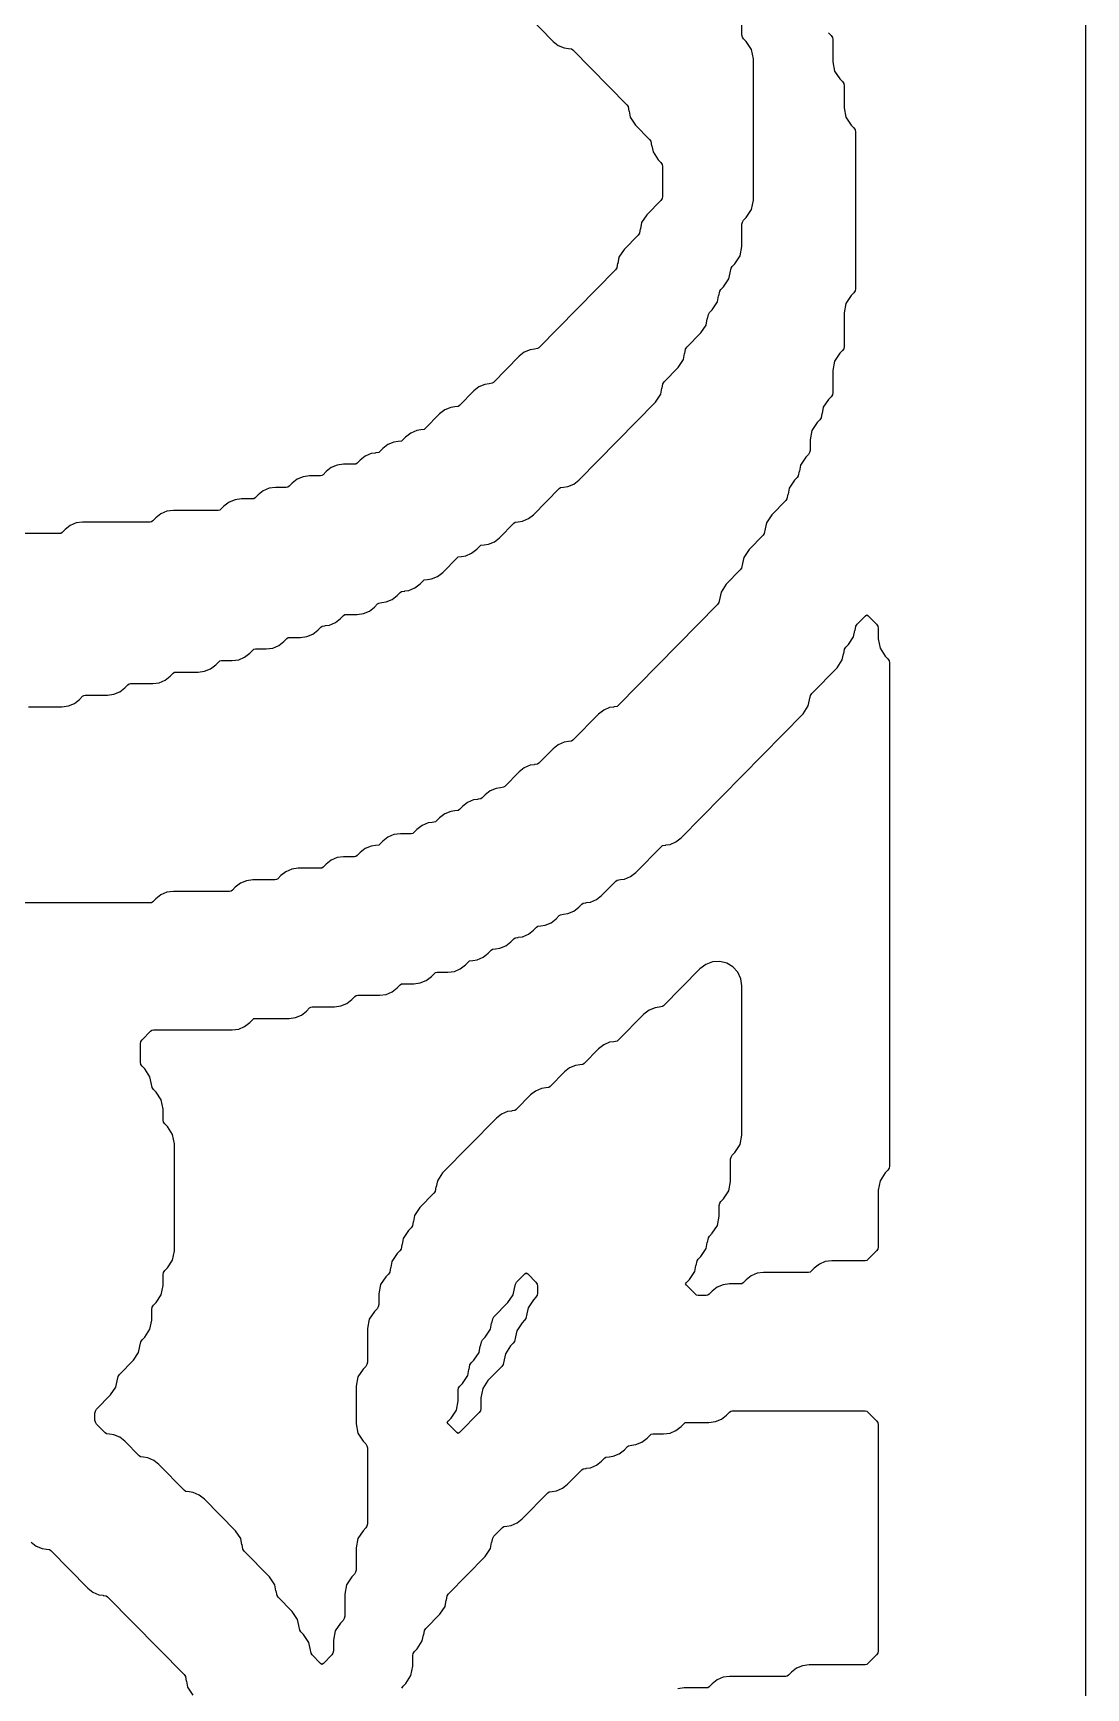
# Model space of a CAD drawing. Header units: millimetres. Extents: x 10 to 410, y 18 to 283.
# Drawn here: x 120.82 to 142.27, y 194.82 to 228.55 of the extents above; entities that cross this region are included whole.
import ezdxf

# ---------------------------------------------------------------- set-up
doc = ezdxf.new("R2010")
doc.units = ezdxf.units.MM
doc.layers.add('CUT', color=1, linetype='Continuous')

msp = doc.modelspace()

# ---------------------------------------------------------------- linework, layer by layer
at = {"layer": 'CUT'}
for points in [[(100.134, 283), (92.134, 283), (92.134, 280), (79, 280), (79, 160), (92.134, 160), (92.134, 157), (100.134, 157), (100.134, 160), (121.134, 160), (121.134, 157), (129.134, 157), (129.134, 160), (142.2679, 160), (142.2679, 280), (129.134, 280), (129.134, 283), (121.134, 283), (121.134, 280), (100.134, 280)], [(122.8623, 201.5012), (122.9684, 201.6623), (122.9929, 201.7865), (122.9963, 201.7859), (123.0145, 201.8787), (123.0398, 201.9171), (123.0935, 201.9717), (123.1997, 202.1329), (123.2369, 202.3222), (123.2369, 202.5395), (123.2458, 202.5846), (123.2711, 202.623), (123.3248, 202.6776), (123.4309, 202.8388), (123.4682, 203.0281), (123.4682, 203.2454), (123.477, 203.2905), (123.5023, 203.3288), (123.556, 203.3835), (123.6622, 203.5446), (123.6994, 203.734), (123.6994, 205.9131), (123.6622, 206.1024), (123.556, 206.2635), (123.5023, 206.3182), (123.477, 206.3566), (123.4682, 206.4016), (123.4682, 206.619), (123.4309, 206.8083), (123.3248, 206.9694), (123.2711, 207.0241), (123.2458, 207.0625), (123.2275, 207.1553), (123.2241, 207.1546), (123.1997, 207.2789), (123.0935, 207.44), (123.0398, 207.4947), (123.0145, 207.533), (123.0057, 207.5781), (123.0057, 207.9513), (123.0145, 207.9964), (123.0398, 208.0347), (123.2137, 208.2117), (123.2387, 208.2311), (123.2701, 208.2353), (124.8772, 208.2353), (125.008, 208.2527), (125.1297, 208.3037), (125.2338, 208.3848), (125.2949, 208.447), (125.3199, 208.4664), (125.3513, 208.4706), (126.0335, 208.4706), (126.1643, 208.488), (126.286, 208.539), (126.3901, 208.6201), (126.4511, 208.6823), (126.4761, 208.7017), (126.5075, 208.7059), (126.9585, 208.7059), (127.0893, 208.7233), (127.211, 208.7743), (127.3151, 208.8554), (127.3761, 208.9175), (127.4011, 208.937), (127.4325, 208.9412), (127.8834, 208.9412), (128.0142, 208.9586), (128.1359, 209.0096), (128.2401, 209.0907), (128.3011, 209.1528), (128.3261, 209.1723), (128.3575, 209.1765), (128.5772, 209.1765), (128.708, 209.1939), (128.8297, 209.2449), (128.9338, 209.326), (128.9949, 209.3881), (129.0198, 209.4076), (129.0512, 209.4118), (129.2709, 209.4118), (129.4017, 209.4292), (129.5234, 209.4802), (129.6275, 209.5613), (129.6886, 209.6234), (129.7136, 209.6429), (129.7778, 209.6514), (129.7776, 209.6529), (129.8642, 209.6645), (129.9859, 209.7155), (130.09, 209.7966), (130.1511, 209.8587), (130.1761, 209.8782), (130.2403, 209.8867), (130.2401, 209.8882), (130.3267, 209.8998), (130.4484, 209.9508), (130.5525, 210.0319), (130.6136, 210.094), (130.6386, 210.1135), (130.7028, 210.122), (130.7026, 210.1235), (130.7892, 210.1351), (130.9109, 210.1861), (131.015, 210.2672), (131.0761, 210.3293), (131.1011, 210.3488), (131.1653, 210.3573), (131.1651, 210.3588), (131.2517, 210.3704), (131.3734, 210.4214), (131.4775, 210.5025), (131.5386, 210.5646), (131.5635, 210.5841), (131.6278, 210.5926), (131.6276, 210.5941), (131.7142, 210.6056), (131.8359, 210.6567), (131.94, 210.7378), (132.0011, 210.7999), (132.026, 210.8194), (132.0903, 210.8279), (132.0901, 210.8294), (132.1767, 210.8409), (132.2984, 210.892), (132.4025, 210.9731), (132.6948, 211.2705), (132.7198, 211.2899), (132.784, 211.2985), (132.7838, 211.3), (132.8704, 211.3115), (132.9921, 211.3626), (133.0962, 211.4436), (133.6198, 211.9764), (133.6448, 211.9958), (133.709, 212.0044), (133.7088, 212.0059), (133.7954, 212.0174), (133.9171, 212.0684), (134.0212, 212.1495), (136.5058, 214.6776), (136.612, 214.8388), (136.6364, 214.963), (136.6398, 214.9623), (136.6581, 215.0552), (136.6834, 215.0936), (137.1996, 215.6188), (137.3057, 215.7799), (137.3302, 215.9042), (137.3336, 215.9035), (137.3518, 215.9964), (137.3771, 216.0347), (137.4308, 216.0894), (137.537, 216.2505), (137.5614, 216.3748), (137.5648, 216.3741), (137.5831, 216.467), (137.6083, 216.5053), (137.7776, 216.6775), (137.8055, 216.6981), (137.8333, 216.6775), (138.0026, 216.5053), (138.0278, 216.467), (138.0367, 216.4219), (138.0367, 216.2046), (138.0739, 216.0152), (138.1801, 215.8541), (138.2338, 215.7994), (138.2591, 215.7611), (138.2679, 215.716), (138.2679, 205.4605), (138.2591, 205.4154), (138.2338, 205.377), (138.1801, 205.3224), (138.0739, 205.1612), (138.0367, 204.9719), (138.0367, 203.8134), (138.0278, 203.7683), (138.0026, 203.73), (137.8287, 203.553), (137.8037, 203.5336), (137.7723, 203.5294), (137.0901, 203.5294), (136.9593, 203.512), (136.8376, 203.461), (136.7335, 203.3799), (136.6724, 203.3177), (136.6475, 203.2983), (136.6161, 203.2941), (135.7026, 203.2941), (135.5718, 203.2767), (135.4501, 203.2257), (135.346, 203.1446), (135.285, 203.0825), (135.26, 203.063), (135.2286, 203.0588), (135.0089, 203.0588), (134.8781, 203.0414), (134.7564, 202.9904), (134.6523, 202.9093), (134.5912, 202.8472), (134.5663, 202.8277), (134.5349, 202.8235), (134.3699, 202.8235), (134.3385, 202.8277), (134.3135, 202.8472), (134.1328, 203.0311), (134.1129, 203.0588), (134.1328, 203.0866), (134.1934, 203.1482), (134.2995, 203.3094), (134.324, 203.4336), (134.3274, 203.4329), (134.3456, 203.5258), (134.3709, 203.5641), (134.4246, 203.6188), (134.5308, 203.7799), (134.5552, 203.9042), (134.5586, 203.9035), (134.5769, 203.9964), (134.6021, 204.0347), (134.6559, 204.0894), (134.762, 204.2505), (134.7992, 204.4399), (134.7992, 204.6572), (134.8081, 204.7023), (134.8334, 204.7406), (134.8871, 204.7953), (134.9933, 204.9564), (135.0305, 205.1457), (135.0305, 205.5984), (135.0394, 205.6434), (135.0646, 205.6818), (135.1183, 205.7365), (135.2245, 205.8976), (135.2617, 206.0869), (135.2617, 209.1309), (135.2401, 209.2765), (135.1769, 209.4096), (135.0777, 209.5184), (134.9511, 209.5936), (134.8081, 209.6287), (134.661, 209.6206), (134.5227, 209.57), (134.4051, 209.4813), (133.6662, 208.7295), (133.6413, 208.7101), (133.577, 208.7015), (133.5772, 208.7), (133.4906, 208.6885), (133.3689, 208.6374), (133.2648, 208.5564), (132.7413, 208.0236), (132.7163, 208.0042), (132.652, 207.9956), (132.6523, 207.9941), (132.5656, 207.9826), (132.4439, 207.9316), (132.3398, 207.8505), (132.0475, 207.553), (132.0225, 207.5336), (131.9583, 207.525), (131.9585, 207.5235), (131.8719, 207.512), (131.7502, 207.461), (131.6461, 207.3799), (131.3538, 207.0825), (131.3288, 207.063), (131.2646, 207.0545), (131.2648, 207.0529), (131.1781, 207.0414), (131.0565, 206.9904), (130.9523, 206.9093), (130.66, 206.6119), (130.6351, 206.5924), (130.5708, 206.5839), (130.571, 206.5824), (130.4844, 206.5708), (130.3627, 206.5198), (130.2586, 206.4387), (129.1615, 205.3224), (129.0553, 205.1612), (129.0309, 205.037), (129.0275, 205.0377), (129.0092, 204.9448), (128.9839, 204.9064), (128.699, 204.6165), (128.5928, 204.4554), (128.5684, 204.3311), (128.565, 204.3318), (128.5467, 204.2389), (128.5215, 204.2006), (128.4677, 204.1459), (128.3616, 203.9848), (128.3371, 203.8605), (128.3337, 203.8612), (128.3155, 203.7683), (128.2902, 203.73), (128.2365, 203.6753), (128.1303, 203.5142), (128.1059, 203.3899), (128.1025, 203.3906), (128.0842, 203.2977), (128.059, 203.2594), (128.0052, 203.2047), (127.8991, 203.0436), (127.8618, 202.8543), (127.8618, 202.6369), (127.853, 202.5919), (127.8277, 202.5535), (127.774, 202.4988), (127.6678, 202.3377), (127.6306, 202.1484), (127.6306, 201.4605), (127.6217, 201.4154), (127.5965, 201.377), (127.5427, 201.3224), (127.4366, 201.1612), (127.3994, 200.9719), (127.3994, 200.2046), (127.4366, 200.0152), (127.5427, 199.8541), (127.5965, 199.7994), (127.6217, 199.7611), (127.6306, 199.716), (127.6306, 198.1663), (127.6217, 198.1213), (127.5965, 198.0829), (127.5427, 198.0283), (127.4366, 197.8671), (127.3994, 197.6778), (127.3994, 197.2252), (127.3905, 197.1801), (127.3652, 197.1417), (127.3115, 197.0871), (127.2053, 196.9259), (127.1681, 196.7366), (127.1681, 196.284), (127.1592, 196.2389), (127.134, 196.2006), (127.0803, 196.1459), (126.9741, 195.9848), (126.9369, 195.7954), (126.9369, 195.5781), (126.928, 195.533), (126.9027, 195.4947), (126.7335, 195.3225), (126.7056, 195.3019), (126.6777, 195.3225), (126.5085, 195.4947), (126.4832, 195.533), (126.465, 195.6259), (126.4616, 195.6252), (126.4371, 195.7495), (126.331, 195.9106), (126.2773, 195.9653), (126.252, 196.0036), (126.2337, 196.0965), (126.2303, 196.0958), (126.2059, 196.2201), (126.0997, 196.3812), (125.8148, 196.6712), (125.7895, 196.7095), (125.7712, 196.8024), (125.7678, 196.8017), (125.7434, 196.9259), (125.6372, 197.0871), (125.121, 197.6123), (125.0958, 197.6507), (125.0775, 197.7435), (125.0741, 197.7429), (125.0497, 197.8671), (124.9435, 198.0283), (124.3089, 198.674), (124.2048, 198.7551), (124.0831, 198.8061), (123.9964, 198.8176), (123.9966, 198.8192), (123.9324, 198.8277), (123.9074, 198.8472), (123.3839, 199.3799), (123.2798, 199.461), (123.1581, 199.512), (123.0714, 199.5235), (123.0717, 199.525), (123.0074, 199.5336), (122.9824, 199.553), (122.6901, 199.8505), (122.586, 199.9316), (122.4643, 199.9826), (122.3777, 199.9941), (122.3779, 199.9956), (122.3137, 200.0042), (122.2887, 200.0236), (122.1148, 200.2006), (122.0895, 200.2389), (122.0807, 200.284), (122.0807, 200.4219), (122.0895, 200.467), (122.1148, 200.5053), (122.3998, 200.7953), (122.5059, 200.9564), (122.5304, 201.0807), (122.5338, 201.08), (122.552, 201.1728), (122.5773, 201.2112)], [(129.7997, 201.5012), (129.9058, 201.6623), (129.9303, 201.7865), (129.9337, 201.7859), (129.9519, 201.8787), (129.9772, 201.9171), (130.0309, 201.9717), (130.1371, 202.1329), (130.1615, 202.2571), (130.1649, 202.2565), (130.1832, 202.3493), (130.2085, 202.3877), (130.4934, 202.6776), (130.5996, 202.8388), (130.624, 202.963), (130.6274, 202.9623), (130.6457, 203.0552), (130.6709, 203.0936), (130.8402, 203.2657), (130.8681, 203.2863), (130.8959, 203.2657), (131.0652, 203.0936), (131.0904, 203.0552), (131.0993, 203.0101), (131.0993, 202.8722), (131.0904, 202.8272), (131.0652, 202.7888), (131.0114, 202.7341), (130.9053, 202.573), (130.8809, 202.4488), (130.8775, 202.4494), (130.8592, 202.3566), (130.8339, 202.3182), (130.7802, 202.2635), (130.674, 202.1024), (130.6496, 201.9782), (130.6462, 201.9788), (130.6279, 201.886), (130.6027, 201.8476), (130.549, 201.793), (130.4428, 201.6318), (130.4184, 201.5076), (130.415, 201.5082), (130.3967, 201.4154), (130.3714, 201.377), (130.0865, 201.0871), (129.9803, 200.9259), (129.9431, 200.7366), (129.9431, 200.5193), (129.9342, 200.4742), (129.9089, 200.4359), (129.5085, 200.0284), (129.4806, 200.0078), (129.4527, 200.0284), (129.2766, 200.2075), (129.2567, 200.2353), (129.2766, 200.263), (129.3372, 200.3247), (129.4433, 200.4858), (129.4806, 200.6752), (129.4806, 200.8925), (129.4894, 200.9375), (129.5147, 200.9759), (129.5684, 201.0306), (129.6746, 201.1917), (129.699, 201.316), (129.7024, 201.3153), (129.7207, 201.4081), (129.746, 201.4465)]]:
    msp.add_lwpolyline(points, close=True, dxfattribs=at)
for points in [[(130.8913, 228.9175), (131.4148, 228.3848), (131.5189, 228.3037), (131.6406, 228.2527), (131.7273, 228.2412), (131.7271, 228.2397), (131.7913, 228.2311), (131.8163, 228.2117), (132.9151, 227.0936), (132.9404, 227.0552), (132.9587, 226.9623), (132.9621, 226.963), (132.9865, 226.8388), (133.0927, 226.6776), (133.3776, 226.3877), (133.4029, 226.3493), (133.4212, 226.2565), (133.4246, 226.2571), (133.449, 226.1329), (133.5552, 225.9717), (133.6089, 225.9171), (133.6342, 225.8787), (133.643, 225.8337), (133.643, 225.2252), (133.6342, 225.1801), (133.6089, 225.1417), (133.3239, 224.8518), (133.2178, 224.6906), (133.1933, 224.5664), (133.1899, 224.5671), (133.1717, 224.4742), (133.1464, 224.4359), (132.8614, 224.1459), (132.7553, 223.9848), (132.7308, 223.8605), (132.7274, 223.8612), (132.7092, 223.7683), (132.6839, 223.73), (131.1225, 222.1413), (131.0976, 222.1218), (131.0333, 222.1133), (131.0335, 222.1118), (130.9469, 222.1002), (130.8252, 222.0492), (130.7211, 221.9681), (130.1975, 221.4354), (130.1726, 221.4159), (130.1083, 221.4074), (130.1085, 221.4059), (130.0219, 221.3944), (129.9002, 221.3433), (129.7961, 221.2622), (129.5038, 220.9648), (129.4788, 220.9454), (129.4146, 220.9368), (129.4148, 220.9353), (129.3282, 220.9238), (129.2065, 220.8727), (129.1024, 220.7916), (128.8101, 220.4942), (128.7851, 220.4748), (128.7209, 220.4662), (128.7211, 220.4647), (128.6344, 220.4532), (128.5127, 220.4021), (128.4086, 220.3211), (128.3476, 220.2589), (128.3226, 220.2395), (128.2584, 220.2309), (128.2586, 220.2294), (128.1719, 220.2179), (128.0502, 220.1669), (127.9461, 220.0858), (127.8851, 220.0236), (127.8601, 220.0042), (127.7959, 219.9956), (127.7961, 219.9941), (127.7095, 219.9826), (127.5878, 219.9316), (127.4836, 219.8505), (127.4226, 219.7883), (127.3976, 219.7689), (127.3662, 219.7647), (127.1465, 219.7647), (127.0157, 219.7473), (126.894, 219.6963), (126.7899, 219.6152), (126.7288, 219.553), (126.7039, 219.5336), (126.6725, 219.5294), (126.4528, 219.5294), (126.322, 219.512), (126.2003, 219.461), (126.0962, 219.3799), (126.0351, 219.3177), (126.0101, 219.2983), (125.9787, 219.2941), (125.759, 219.2941), (125.6282, 219.2767), (125.5065, 219.2257), (125.4024, 219.1446), (125.3414, 219.0825), (125.3164, 219.063), (125.285, 219.0588), (125.0653, 219.0588), (124.9345, 219.0414), (124.8128, 218.9904), (124.7087, 218.9093), (124.6476, 218.8472), (124.6226, 218.8277), (124.5913, 218.8235), (123.6778, 218.8235), (123.547, 218.8061), (123.4253, 218.7551), (123.3212, 218.674), (123.2601, 218.6119), (123.2352, 218.5924), (123.2038, 218.5882), (121.8278, 218.5882), (121.697, 218.5708), (121.5753, 218.5198), (121.4712, 218.4387), (121.4102, 218.3766), (121.3852, 218.3571), (121.3538, 218.3529), (120.4951, 218.3529)], [(120.7263, 214.8235), (121.4085, 214.8235), (121.5393, 214.8409), (121.661, 214.892), (121.7651, 214.9731), (121.8262, 215.0352), (121.8512, 215.0546), (121.8826, 215.0588), (122.3335, 215.0588), (122.4643, 215.0762), (122.586, 215.1273), (122.6901, 215.2084), (122.7512, 215.2705), (122.7762, 215.2899), (122.8076, 215.2941), (123.2585, 215.2941), (123.3893, 215.3115), (123.511, 215.3626), (123.6151, 215.4436), (123.6762, 215.5058), (123.7012, 215.5252), (123.7325, 215.5294), (124.1835, 215.5294), (124.3143, 215.5468), (124.436, 215.5979), (124.5401, 215.6789), (124.6012, 215.7411), (124.6261, 215.7605), (124.6575, 215.7647), (124.8772, 215.7647), (125.008, 215.7821), (125.1297, 215.8331), (125.2338, 215.9142), (125.2949, 215.9764), (125.3199, 215.9958), (125.3513, 216), (125.571, 216), (125.7018, 216.0174), (125.8235, 216.0684), (125.9276, 216.1495), (125.9887, 216.2117), (126.0136, 216.2311), (126.045, 216.2353), (126.2647, 216.2353), (126.3955, 216.2527), (126.5172, 216.3037), (126.6213, 216.3848), (126.6824, 216.447), (126.7074, 216.4664), (126.7716, 216.475), (126.7714, 216.4765), (126.858, 216.488), (126.9797, 216.539), (127.0838, 216.6201), (127.1449, 216.6823), (127.1699, 216.7017), (127.2012, 216.7059), (127.421, 216.7059), (127.5518, 216.7233), (127.6735, 216.7743), (127.7776, 216.8554), (127.8386, 216.9175), (127.8636, 216.937), (127.9278, 216.9455), (127.9276, 216.9471), (128.0142, 216.9586), (128.1359, 217.0096), (128.2401, 217.0907), (128.3011, 217.1528), (128.3261, 217.1723), (128.3903, 217.1808), (128.3901, 217.1824), (128.4767, 217.1939), (128.5984, 217.2449), (128.7025, 217.326), (128.7636, 217.3881), (128.7886, 217.4076), (128.8528, 217.4161), (128.8526, 217.4176), (128.9392, 217.4292), (129.0609, 217.4802), (129.165, 217.5613), (129.4574, 217.8587), (129.4823, 217.8782), (129.5466, 217.8867), (129.5464, 217.8882), (129.633, 217.8998), (129.7547, 217.9508), (129.8588, 218.0319), (129.9198, 218.094), (129.9448, 218.1135), (130.009, 218.122), (130.0088, 218.1235), (130.0955, 218.1351), (130.2172, 218.1861), (130.3213, 218.2672), (130.6136, 218.5646), (130.6386, 218.5841), (130.7028, 218.5926), (130.7026, 218.5941), (130.7892, 218.6056), (130.9109, 218.6567), (131.015, 218.7378), (131.5386, 219.2705), (131.5635, 219.2899), (131.6278, 219.2985), (131.6276, 219.3), (131.7142, 219.3115), (131.8359, 219.3626), (131.94, 219.4436), (133.4996, 221.0306), (133.6058, 221.1917), (133.6302, 221.316), (133.6336, 221.3153), (133.6519, 221.4081), (133.6772, 221.4465), (133.9621, 221.7365), (134.0683, 221.8976), (134.0927, 222.0218), (134.0961, 222.0212), (134.1144, 222.114), (134.1396, 222.1524), (134.4246, 222.4423), (134.5308, 222.6035), (134.5552, 222.7277), (134.5586, 222.727), (134.5769, 222.8199), (134.6021, 222.8583), (134.6559, 222.9129), (134.762, 223.0741), (134.7864, 223.1983), (134.7899, 223.1976), (134.8081, 223.2905), (134.8334, 223.3288), (134.8871, 223.3835), (134.9933, 223.5446), (135.0177, 223.6689), (135.0211, 223.6682), (135.0394, 223.7611), (135.0646, 223.7994), (135.1183, 223.8541), (135.2245, 224.0152), (135.2617, 224.2046), (135.2617, 224.6572), (135.2706, 224.7023), (135.2959, 224.7406), (135.3496, 224.7953), (135.4558, 224.9564), (135.493, 225.1457), (135.493, 228.0307), (135.4558, 228.2201), (135.3496, 228.3812), (135.2959, 228.4359), (135.2706, 228.4742), (135.2617, 228.5193), (135.2617, 228.7366)], [(137.0239, 228.56), (137.0776, 228.5053), (137.1029, 228.467), (137.1117, 228.4219), (137.1117, 227.9693), (137.149, 227.7799), (137.2551, 227.6188), (137.3088, 227.5641), (137.3341, 227.5258), (137.343, 227.4807), (137.343, 227.0281), (137.3802, 226.8388), (137.4864, 226.6776), (137.5401, 226.623), (137.5653, 226.5846), (137.5742, 226.5395), (137.5742, 223.3428), (137.5653, 223.2977), (137.5401, 223.2594), (137.4864, 223.2047), (137.3802, 223.0436), (137.343, 222.8543), (137.343, 222.1663), (137.3341, 222.1213), (137.3088, 222.0829), (137.2551, 222.0283), (137.149, 221.8671), (137.1117, 221.6778), (137.1117, 221.2252), (137.1029, 221.1801), (137.0776, 221.1417), (137.0239, 221.0871), (136.9177, 220.9259), (136.8933, 220.8017), (136.8899, 220.8024), (136.8716, 220.7095), (136.8463, 220.6712), (136.7926, 220.6165), (136.6865, 220.4554), (136.6492, 220.266), (136.6492, 220.0487), (136.6404, 220.0036), (136.6151, 219.9653), (136.5614, 219.9106), (136.4552, 219.7495), (136.4308, 219.6252), (136.4274, 219.6259), (136.4091, 219.533), (136.3838, 219.4947), (136.3301, 219.44), (136.224, 219.2789), (136.1995, 219.1546), (136.1961, 219.1553), (136.1779, 219.0625), (136.1526, 219.0241), (135.8676, 218.7341), (135.7615, 218.573), (135.737, 218.4488), (135.7336, 218.4494), (135.7154, 218.3566), (135.6901, 218.3182), (135.4051, 218.0283), (135.299, 217.8671), (135.2745, 217.7429), (135.2711, 217.7435), (135.2529, 217.6507), (135.2276, 217.6123), (134.9426, 217.3224), (134.8365, 217.1612), (134.812, 217.037), (134.8086, 217.0377), (134.7904, 216.9448), (134.7651, 216.9064), (132.7413, 214.8472), (132.7163, 214.8277), (132.652, 214.8192), (132.6523, 214.8176), (132.5656, 214.8061), (132.4439, 214.7551), (132.3398, 214.674), (131.8163, 214.1413), (131.7913, 214.1218), (131.7271, 214.1133), (131.7273, 214.1118), (131.6406, 214.1002), (131.5189, 214.0492), (131.4148, 213.9681), (131.1225, 213.6707), (131.0976, 213.6512), (131.0333, 213.6427), (131.0335, 213.6412), (130.9469, 213.6296), (130.8252, 213.5786), (130.7211, 213.4975), (130.4288, 213.2001), (130.4038, 213.1806), (130.3396, 213.1721), (130.3398, 213.1706), (130.2532, 213.1591), (130.1315, 213.108), (130.0274, 213.0269), (129.9663, 212.9648), (129.9413, 212.9454), (129.8771, 212.9368), (129.8773, 212.9353), (129.7907, 212.9238), (129.669, 212.8727), (129.5649, 212.7916), (129.5038, 212.7295), (129.4788, 212.7101), (129.4146, 212.7015), (129.4148, 212.7), (129.3282, 212.6885), (129.2065, 212.6374), (129.1024, 212.5564), (129.0413, 212.4942), (129.0163, 212.4748), (128.9521, 212.4662), (128.9523, 212.4647), (128.8657, 212.4532), (128.744, 212.4021), (128.6399, 212.3211), (128.5788, 212.2589), (128.5538, 212.2395), (128.5225, 212.2353), (128.3027, 212.2353), (128.1719, 212.2179), (128.0502, 212.1669), (127.9461, 212.0858), (127.8851, 212.0236), (127.8601, 212.0042), (127.7959, 211.9956), (127.7961, 211.9941), (127.7095, 211.9826), (127.5878, 211.9316), (127.4836, 211.8505), (127.4226, 211.7883), (127.3976, 211.7689), (127.3662, 211.7647), (127.1465, 211.7647), (127.0157, 211.7473), (126.894, 211.6963), (126.7899, 211.6152), (126.7288, 211.553), (126.7039, 211.5336), (126.6725, 211.5294), (126.2215, 211.5294), (126.0907, 211.512), (125.969, 211.461), (125.8649, 211.3799), (125.8039, 211.3177), (125.7789, 211.2983), (125.7475, 211.2941), (125.2965, 211.2941), (125.1657, 211.2767), (125.044, 211.2257), (124.9399, 211.1446), (124.8789, 211.0825), (124.8539, 211.063), (124.8225, 211.0588), (123.6778, 211.0588), (123.547, 211.0414), (123.4253, 210.9904), (123.3212, 210.9093), (123.2601, 210.8472), (123.2352, 210.8277), (123.2038, 210.8235), (119.3389, 210.8235)], [(128.3332, 194.8199), (128.3585, 194.8583), (128.4122, 194.9129), (128.5184, 195.0741), (128.5556, 195.2634), (128.5556, 195.4807), (128.5645, 195.5258), (128.5897, 195.5641), (128.6434, 195.6188), (128.7496, 195.7799), (128.774, 195.9042), (128.7774, 195.9035), (128.7957, 195.9964), (128.821, 196.0347), (129.1059, 196.3247), (129.2121, 196.4858), (129.2365, 196.6101), (129.2399, 196.6094), (129.2582, 196.7023), (129.2835, 196.7406), (130.0309, 197.5012), (130.1371, 197.6623), (130.1615, 197.7865), (130.1649, 197.7859), (130.1832, 197.8787), (130.2085, 197.9171), (130.3823, 198.094), (130.4073, 198.1135), (130.4715, 198.122), (130.4713, 198.1235), (130.558, 198.1351), (130.6797, 198.1861), (130.7838, 198.2672), (131.3073, 198.7999), (131.3323, 198.8194), (131.3965, 198.8279), (131.3963, 198.8294), (131.4829, 198.8409), (131.6046, 198.892), (131.7088, 198.9731), (132.0011, 199.2705), (132.026, 199.2899), (132.0903, 199.2985), (132.0901, 199.3), (132.1767, 199.3115), (132.2984, 199.3626), (132.4025, 199.4436), (132.4636, 199.5058), (132.4885, 199.5252), (132.5528, 199.5338), (132.5526, 199.5353), (132.6392, 199.5468), (132.7609, 199.5979), (132.865, 199.6789), (132.9261, 199.7411), (132.951, 199.7605), (133.0153, 199.7691), (133.0151, 199.7706), (133.1017, 199.7821), (133.2234, 199.8331), (133.3275, 199.9142), (133.3885, 199.9764), (133.4135, 199.9958), (133.4449, 200), (133.6646, 200), (133.7954, 200.0174), (133.9171, 200.0684), (134.0212, 200.1495), (134.0823, 200.2117), (134.1073, 200.2311), (134.1386, 200.2353), (134.5896, 200.2353), (134.7204, 200.2527), (134.8421, 200.3037), (134.9462, 200.3848), (135.0073, 200.447), (135.0322, 200.4664), (135.0636, 200.4706), (137.7723, 200.4706), (137.8037, 200.4664), (137.8287, 200.447), (138.0026, 200.27), (138.0278, 200.2317), (138.0367, 200.1866), (138.0367, 195.5781), (138.0278, 195.533), (138.0026, 195.4947), (137.8287, 195.3177), (137.8037, 195.2983), (137.7723, 195.2941), (136.6276, 195.2941), (136.4968, 195.2767), (136.3751, 195.2257), (136.271, 195.1446), (136.21, 195.0825), (136.185, 195.063), (136.1536, 195.0588), (135.0089, 195.0588), (134.8781, 195.0414), (134.7564, 194.9904), (134.6523, 194.9093), (134.5912, 194.8472), (134.5663, 194.8277), (134.5349, 194.8235), (134.0839, 194.8235), (133.9531, 194.8061)], [(120.7775, 197.7966), (120.8816, 197.7155), (121.0033, 197.6645), (121.0899, 197.6529), (121.0897, 197.6514), (121.1539, 197.6429), (121.1789, 197.6234), (121.9337, 196.8554), (122.0378, 196.7743), (122.1595, 196.7233), (122.2462, 196.7118), (122.246, 196.7103), (122.3102, 196.7017), (122.3352, 196.6823), (123.8965, 195.0936), (123.9218, 195.0552), (123.9401, 194.9623), (123.9435, 194.963), (123.9679, 194.8388), (124.074, 194.6776)]]:
    msp.add_lwpolyline(points, dxfattribs=at)

doc.saveas('drawing.dxf')
